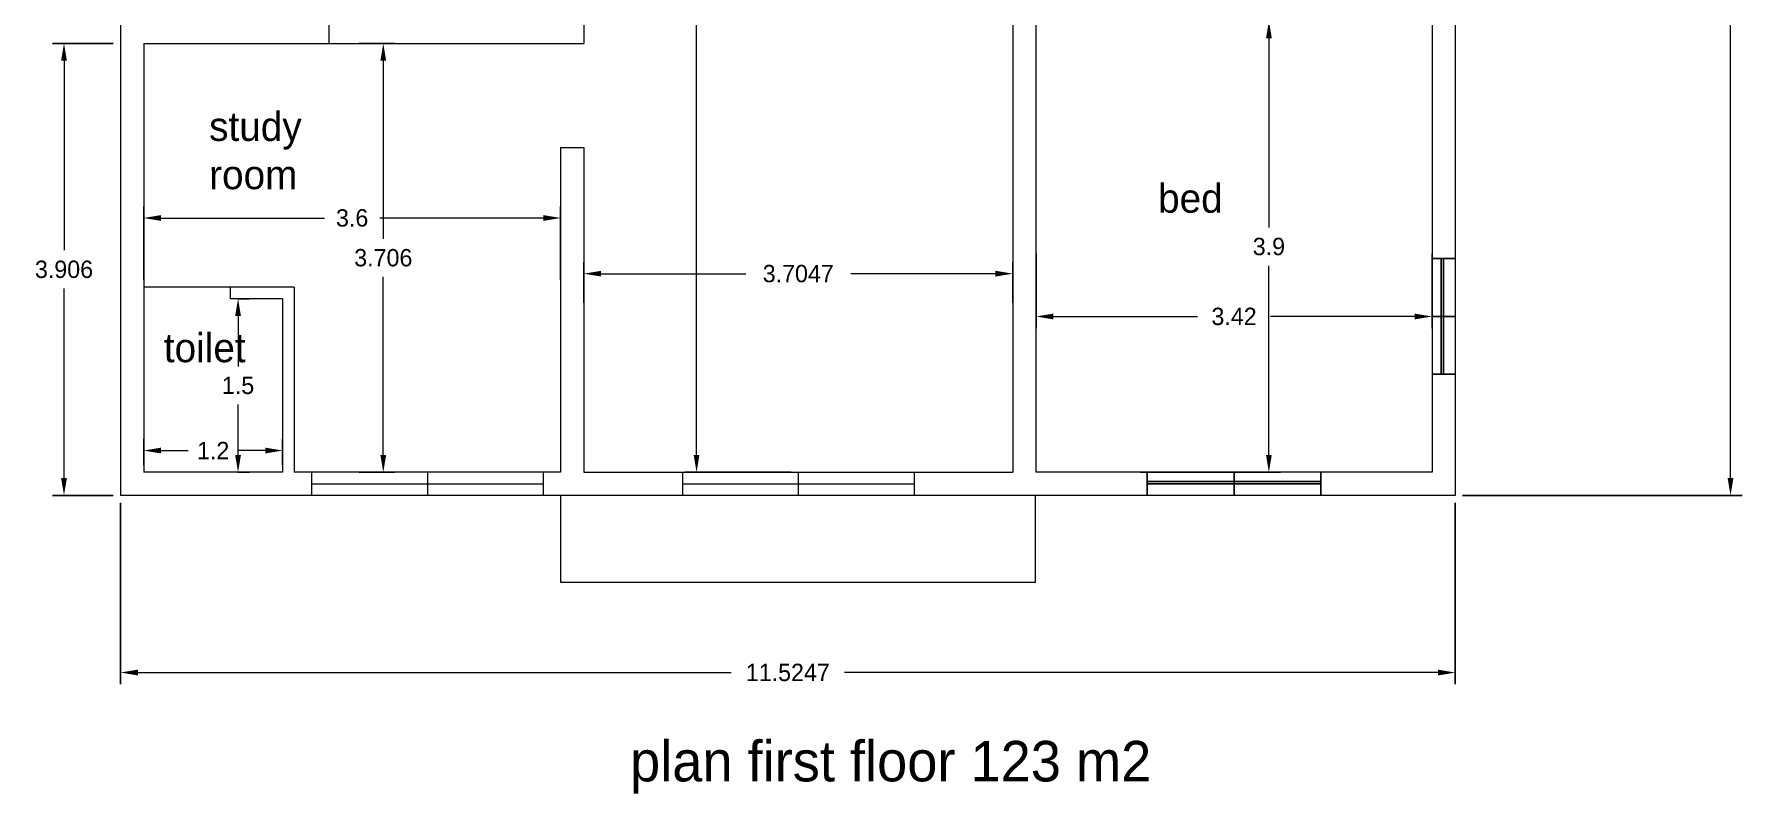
# Model space of a CAD drawing. Header units: inches. Extents: x -100 to 1476, y -184 to 112.
# Drawn here: x 329.45 to 344.29, y -16.38 to -9.82 of the extents above; entities that cross this region are included whole.
import ezdxf

# ---------------------------------------------------------------- set-up
doc = ezdxf.new("R2010")
doc.units = ezdxf.units.IN
doc.header["$MEASUREMENT"] = 0
doc.header["$PDMODE"] = 66
doc.dimstyles.get("Standard").update_dxf_attribs({"dimtxt": 0.15, "dimasz": 0.15, "dimexe": 0.1, "dimexo": 0.0625, "dimgap": 0.09, "dimtad": 0, "dimtih": 1, "dimtoh": 1, "dimdec": 4, "dimdsep": 46, "dimtxsty": 'Standard', "dimcen": 0.09, "dimadec": 0, "dimazin": 0, "dimtfac": 1, "dimtdec": 4, "dimtofl": 0, "dimtmove": 0, "dimatfit": 3, "dimfxl": 0, "dimtolj": 1, "dimtzin": 0, "dimlwd": 15, "dimarcsym": 0})

# ---------------------------------------------------------------- blocks, each defined once
blk = doc.blocks.new('*D301')
at = {"color": 0, "linetype": 'ByBlock', "lineweight": -2, "ltscale": 0.0008, "transparency": 16777216}
for p, q in [((330.192, -13.869), (330.192, -15.436)), ((341.717, -13.869), (341.717, -15.436))]:
    blk.add_line(p, q, dxfattribs=at)
at = {"color": 0, "linetype": 'ByBlock', "lineweight": 15, "ltscale": 0.0008, "transparency": 16777216}
for p, q in [((330.342, -15.336), (335.464, -15.336)), ((341.567, -15.336), (336.444, -15.336))]:
    blk.add_line(p, q, dxfattribs=at)
at = {"color": 0, "linetype": 'ByBlock', "lineweight": 18, "ltscale": 0.0008, "transparency": 16777216}
for points in [[(330.342, -15.311), (330.342, -15.361), (330.192, -15.336)], [(341.567, -15.361), (341.567, -15.311), (341.717, -15.336)]]:
    blk.add_solid(points, dxfattribs=at)
at = {"layer": 'Defpoints', "color": 0, "linetype": 'ByBlock', "lineweight": 18, "transparency": 16777216}
for p in [(330.192, -13.806), (341.717, -13.806), (330.192, -15.336)]:
    blk.add_point(p, dxfattribs=at)
at = {"color": 0, "linetype": 'ByBlock', "lineweight": 20, "ltscale": 0.0008, "transparency": 16777216, "insert": (335.954, -15.336), "char_height": 0.15, "attachment_point": 5}
blk.add_mtext('\\A1;11.5247', dxfattribs=at)
blk = doc.blocks.new('*D302')
at = {"color": 0, "linetype": 'ByBlock', "lineweight": -2, "ltscale": 0.0008, "transparency": 16777216}
for p, q in [((340.194, -9.706), (340.008, -9.706)), ((338.999, -13.606), (340.208, -13.606))]:
    blk.add_line(p, q, dxfattribs=at)
at = {"color": 0, "linetype": 'ByBlock', "lineweight": 15, "ltscale": 0.0008, "transparency": 16777216}
for p, q in [((340.108, -9.856), (340.108, -11.491)), ((340.108, -13.456), (340.108, -11.821))]:
    blk.add_line(p, q, dxfattribs=at)
at = {"color": 0, "linetype": 'ByBlock', "lineweight": 18, "ltscale": 0.0008, "transparency": 16777216}
for points in [[(340.133, -9.856), (340.083, -9.856), (340.108, -9.706)], [(340.083, -13.456), (340.133, -13.456), (340.108, -13.606)]]:
    blk.add_solid(points, dxfattribs=at)
at = {"layer": 'Defpoints', "color": 0, "linetype": 'ByBlock', "lineweight": 18, "transparency": 16777216}
for p in [(340.257, -9.706), (338.937, -13.606), (340.108, -13.606)]:
    blk.add_point(p, dxfattribs=at)
at = {"color": 0, "linetype": 'ByBlock', "lineweight": 20, "ltscale": 0.0008, "transparency": 16777216, "insert": (340.108, -11.656), "char_height": 0.15, "attachment_point": 5}
blk.add_mtext('\\A1;3.9', dxfattribs=at)
blk = doc.blocks.new('*D303')
at = {"color": 0, "linetype": 'ByBlock', "lineweight": -2, "ltscale": 0.0008, "transparency": 16777216}
for p, q in [((338.097, -11.719), (338.097, -12.36)), ((341.517, -11.719), (341.517, -12.36))]:
    blk.add_line(p, q, dxfattribs=at)
at = {"color": 0, "linetype": 'ByBlock', "lineweight": 15, "ltscale": 0.0008, "transparency": 16777216}
for p, q in [((338.247, -12.26), (339.492, -12.26)), ((341.367, -12.26), (340.122, -12.26))]:
    blk.add_line(p, q, dxfattribs=at)
at = {"color": 0, "linetype": 'ByBlock', "lineweight": 18, "ltscale": 0.0008, "transparency": 16777216}
for points in [[(338.247, -12.235), (338.247, -12.285), (338.097, -12.26)], [(341.367, -12.285), (341.367, -12.235), (341.517, -12.26)]]:
    blk.add_solid(points, dxfattribs=at)
at = {"layer": 'Defpoints', "color": 0, "linetype": 'ByBlock', "lineweight": 18, "transparency": 16777216}
for p in [(338.097, -11.656), (341.517, -11.656), (338.097, -12.26)]:
    blk.add_point(p, dxfattribs=at)
at = {"color": 0, "linetype": 'ByBlock', "lineweight": 20, "ltscale": 0.0008, "transparency": 16777216, "insert": (339.807, -12.26), "char_height": 0.15, "attachment_point": 5}
blk.add_mtext('\\A1;3.42', dxfattribs=at)
blk = doc.blocks.new('*D311')
at = {"color": 0, "linetype": 'ByBlock', "lineweight": -2, "ltscale": 0.0008, "transparency": 16777216}
for p, q in [((330.129, -9.9), (329.604, -9.9)), ((330.129, -13.806), (329.604, -13.806))]:
    blk.add_line(p, q, dxfattribs=at)
at = {"color": 0, "linetype": 'ByBlock', "lineweight": 15, "ltscale": 0.0008, "transparency": 16777216}
for p, q in [((329.704, -10.05), (329.704, -11.688)), ((329.704, -13.656), (329.704, -12.018))]:
    blk.add_line(p, q, dxfattribs=at)
at = {"color": 0, "linetype": 'ByBlock', "lineweight": 18, "ltscale": 0.0008, "transparency": 16777216}
for points in [[(329.729, -10.05), (329.679, -10.05), (329.704, -9.9)], [(329.679, -13.656), (329.729, -13.656), (329.704, -13.806)]]:
    blk.add_solid(points, dxfattribs=at)
at = {"layer": 'Defpoints', "color": 0, "linetype": 'ByBlock', "lineweight": 18, "transparency": 16777216}
for p in [(330.192, -9.9), (329.704, -13.806), (330.192, -13.806)]:
    blk.add_point(p, dxfattribs=at)
at = {"color": 0, "linetype": 'ByBlock', "ltscale": 0.0008, "transparency": 16777216, "insert": (329.704, -11.853), "char_height": 0.15, "attachment_point": 5}
blk.add_mtext('\\A1;3.906', dxfattribs=at)
blk = doc.blocks.new('*D317')
at = {"color": 0, "linetype": 'ByBlock', "lineweight": -2, "ltscale": 0.0008, "transparency": 16777216}
for p, q in [((341.779, -2.606), (344.194, -2.606)), ((341.779, -13.806), (344.194, -13.806))]:
    blk.add_line(p, q, dxfattribs=at)
at = {"color": 0, "linetype": 'ByBlock', "lineweight": 15, "ltscale": 0.0008, "transparency": 16777216}
for p, q in [((344.094, -2.756), (344.094, -8.041)), ((344.094, -13.656), (344.094, -8.371))]:
    blk.add_line(p, q, dxfattribs=at)
at = {"color": 0, "linetype": 'ByBlock', "lineweight": 18, "ltscale": 0.0008, "transparency": 16777216}
for points in [[(344.119, -2.756), (344.069, -2.756), (344.094, -2.606)], [(344.069, -13.656), (344.119, -13.656), (344.094, -13.806)]]:
    blk.add_solid(points, dxfattribs=at)
at = {"layer": 'Defpoints', "color": 0, "linetype": 'ByBlock', "lineweight": 18, "transparency": 16777216}
for p in [(341.717, -2.606), (341.717, -13.806), (344.094, -13.806)]:
    blk.add_point(p, dxfattribs=at)
at = {"color": 0, "linetype": 'ByBlock', "ltscale": 0.0008, "transparency": 16777216, "insert": (344.094, -8.206), "char_height": 0.15, "attachment_point": 5}
blk.add_mtext('\\A1;11.2', dxfattribs=at)
blk = doc.blocks.new('*D330')
at = {"color": 0, "linetype": 'ByBlock', "lineweight": -2, "ltscale": 0.0008, "transparency": 16777216}
for p, q in [((330.392, -13.544), (330.392, -13.318)), ((331.592, -13.544), (331.592, -13.318))]:
    blk.add_line(p, q, dxfattribs=at)
at = {"color": 0, "linetype": 'ByBlock', "lineweight": 15, "ltscale": 0.0008, "transparency": 16777216}
for p, q in [((330.542, -13.418), (330.777, -13.418)), ((331.442, -13.418), (331.207, -13.418))]:
    blk.add_line(p, q, dxfattribs=at)
at = {"color": 0, "linetype": 'ByBlock', "lineweight": 18, "ltscale": 0.0008, "transparency": 16777216}
for points in [[(330.542, -13.393), (330.542, -13.443), (330.392, -13.418)], [(331.442, -13.443), (331.442, -13.393), (331.592, -13.418)]]:
    blk.add_solid(points, dxfattribs=at)
at = {"layer": 'Defpoints', "color": 0, "linetype": 'ByBlock', "lineweight": 18, "transparency": 16777216}
for p in [(331.592, -13.418), (330.392, -13.606), (331.592, -13.606)]:
    blk.add_point(p, dxfattribs=at)
at = {"color": 0, "linetype": 'ByBlock', "lineweight": 18, "ltscale": 0.0008, "transparency": 16777216, "insert": (330.992, -13.418), "char_height": 0.15, "attachment_point": 5}
blk.add_mtext('\\A1;1.2', dxfattribs=at)
blk = doc.blocks.new('*D331')
at = {"color": 0, "linetype": 'ByBlock', "lineweight": -2, "ltscale": 0.0008, "transparency": 16777216}
for p, q in [((331.204, -12.106), (331.307, -12.106)), ((331.204, -13.606), (331.307, -13.606))]:
    blk.add_line(p, q, dxfattribs=at)
at = {"color": 0, "linetype": 'ByBlock', "lineweight": 15, "ltscale": 0.0008, "transparency": 16777216}
for p, q in [((331.207, -12.256), (331.207, -12.691)), ((331.207, -13.456), (331.207, -13.021))]:
    blk.add_line(p, q, dxfattribs=at)
at = {"color": 0, "linetype": 'ByBlock', "lineweight": 18, "ltscale": 0.0008, "transparency": 16777216}
for points in [[(331.232, -12.256), (331.182, -12.256), (331.207, -12.106)], [(331.182, -13.456), (331.232, -13.456), (331.207, -13.606)]]:
    blk.add_solid(points, dxfattribs=at)
at = {"layer": 'Defpoints', "color": 0, "linetype": 'ByBlock', "lineweight": 18, "transparency": 16777216}
for p in [(331.142, -12.106), (331.142, -13.606), (331.207, -13.606)]:
    blk.add_point(p, dxfattribs=at)
at = {"color": 0, "linetype": 'ByBlock', "lineweight": 18, "ltscale": 0.0008, "transparency": 16777216, "insert": (331.207, -12.856), "char_height": 0.15, "attachment_point": 5}
blk.add_mtext('\\A1;1.5', dxfattribs=at)
blk = doc.blocks.new('*D332')
at = {"color": 0, "linetype": 'ByBlock', "lineweight": -2, "ltscale": 0.0008, "transparency": 16777216}
for p, q in [((335.982, -4.006), (335.066, -4.006)), ((335.982, -13.606), (335.066, -13.606))]:
    blk.add_line(p, q, dxfattribs=at)
at = {"color": 0, "linetype": 'ByBlock', "lineweight": 15, "ltscale": 0.0008, "transparency": 16777216}
for p, q in [((335.166, -4.156), (335.166, -8.641)), ((335.166, -13.456), (335.166, -8.971))]:
    blk.add_line(p, q, dxfattribs=at)
at = {"color": 0, "linetype": 'ByBlock', "lineweight": 18, "ltscale": 0.0008, "transparency": 16777216}
for points in [[(335.191, -4.156), (335.141, -4.156), (335.166, -4.006)], [(335.141, -13.456), (335.191, -13.456), (335.166, -13.606)]]:
    blk.add_solid(points, dxfattribs=at)
at = {"layer": 'Defpoints', "color": 0, "linetype": 'ByBlock', "lineweight": 18, "transparency": 16777216}
for p in [(335.166, -4.006), (336.044, -4.006), (336.044, -13.606)]:
    blk.add_point(p, dxfattribs=at)
at = {"color": 0, "linetype": 'ByBlock', "lineweight": 18, "ltscale": 0.0008, "transparency": 16777216, "insert": (335.166, -8.806), "char_height": 0.15, "attachment_point": 5}
blk.add_mtext('\\A1;9.6', dxfattribs=at)
blk = doc.blocks.new('*D341')
at = {"color": 0, "linetype": 'ByBlock', "lineweight": -2, "ltscale": 0.0008, "transparency": 16777216}
for p, q in [((332.254, -9.9), (332.561, -9.9)), ((332.254, -13.606), (332.561, -13.606))]:
    blk.add_line(p, q, dxfattribs=at)
at = {"color": 0, "linetype": 'ByBlock', "lineweight": 15, "ltscale": 0.0008, "transparency": 16777216}
for p, q in [((332.461, -10.05), (332.461, -11.588)), ((332.461, -13.456), (332.461, -11.918))]:
    blk.add_line(p, q, dxfattribs=at)
at = {"color": 0, "linetype": 'ByBlock', "lineweight": 18, "ltscale": 0.0008, "transparency": 16777216}
for points in [[(332.486, -10.05), (332.436, -10.05), (332.461, -9.9)], [(332.436, -13.456), (332.486, -13.456), (332.461, -13.606)]]:
    blk.add_solid(points, dxfattribs=at)
at = {"layer": 'Defpoints', "color": 0, "linetype": 'ByBlock', "lineweight": 18, "transparency": 16777216}
for p in [(332.192, -9.9), (332.192, -13.606), (332.461, -13.606)]:
    blk.add_point(p, dxfattribs=at)
at = {"color": 0, "linetype": 'ByBlock', "lineweight": 18, "ltscale": 0.0008, "transparency": 16777216, "insert": (332.461, -11.753), "char_height": 0.15, "attachment_point": 5}
blk.add_mtext('\\A1;3.706', dxfattribs=at)
blk = doc.blocks.new('*D343')
at = {"color": 0, "linetype": 'ByBlock', "lineweight": -2, "ltscale": 0.0008, "transparency": 16777216}
for p, q in [((330.392, -11.944), (330.392, -11.309)), ((333.992, -11.944), (333.992, -11.309))]:
    blk.add_line(p, q, dxfattribs=at)
at = {"color": 0, "linetype": 'ByBlock', "lineweight": 15, "ltscale": 0.0008, "transparency": 16777216}
for p, q in [((330.542, -11.409), (331.952, -11.409)), ((333.842, -11.409), (332.432, -11.409))]:
    blk.add_line(p, q, dxfattribs=at)
at = {"color": 0, "linetype": 'ByBlock', "lineweight": 18, "ltscale": 0.0008, "transparency": 16777216}
for points in [[(330.542, -11.384), (330.542, -11.434), (330.392, -11.409)], [(333.842, -11.434), (333.842, -11.384), (333.992, -11.409)]]:
    blk.add_solid(points, dxfattribs=at)
at = {"layer": 'Defpoints', "color": 0, "linetype": 'ByBlock', "lineweight": 18, "transparency": 16777216}
for p in [(333.992, -11.409), (330.392, -12.006), (333.992, -12.006)]:
    blk.add_point(p, dxfattribs=at)
at = {"color": 0, "linetype": 'ByBlock', "lineweight": 18, "ltscale": 0.0008, "transparency": 16777216, "insert": (332.192, -11.409), "char_height": 0.15, "attachment_point": 5}
blk.add_mtext('\\A1;3.6', dxfattribs=at)
blk = doc.blocks.new('*D347')
at = {"color": 0, "linetype": 'ByBlock', "lineweight": -2, "ltscale": 0.0008, "transparency": 16777216}
for p, q in [((334.192, -12.141), (334.192, -11.79)), ((337.897, -12.141), (337.897, -11.79))]:
    blk.add_line(p, q, dxfattribs=at)
at = {"color": 0, "linetype": 'ByBlock', "lineweight": 15, "ltscale": 0.0008, "transparency": 16777216}
for p, q in [((334.342, -11.89), (335.592, -11.89)), ((337.747, -11.89), (336.497, -11.89))]:
    blk.add_line(p, q, dxfattribs=at)
at = {"color": 0, "linetype": 'ByBlock', "lineweight": 18, "ltscale": 0.0008, "transparency": 16777216}
for points in [[(334.342, -11.865), (334.342, -11.915), (334.192, -11.89)], [(337.747, -11.915), (337.747, -11.865), (337.897, -11.89)]]:
    blk.add_solid(points, dxfattribs=at)
at = {"layer": 'Defpoints', "color": 0, "linetype": 'ByBlock', "lineweight": 18, "transparency": 16777216}
for p in [(337.897, -11.89), (334.192, -12.203), (337.897, -12.203)]:
    blk.add_point(p, dxfattribs=at)
at = {"color": 0, "linetype": 'ByBlock', "lineweight": 18, "ltscale": 0.0008, "transparency": 16777216, "insert": (336.044, -11.89), "char_height": 0.15, "attachment_point": 5}
blk.add_mtext('\\A1;3.7047', dxfattribs=at)

msp = doc.modelspace()

# ---------------------------------------------------------------- linework, layer by layer
at = {"color": 0, "linetype": 'ByBlock', "lineweight": 20, "ltscale": 0.0008}
for p, q in [((341.71666, -6.30626), (341.71666, -13.80626)), ((337.89666, -9.50626), (337.89666, -13.60626)), ((338.09666, -9.50626), (338.09666, -13.60626)), ((330.19198, -9.70028), (330.19198, -13.80626)), ((331.99198, -9.70028), (331.99198, -9.90028)), ((334.19198, -9.70028), (334.19198, -9.90028)), ((341.51666, -9.70626), (341.51666, -13.60626)), ((330.39198, -9.90028), (333.99198, -9.90028)), ((330.39198, -9.90028), (330.39198, -13.60626)), ((333.99198, -10.80028), (333.99198, -13.60626)), ((334.19198, -10.80028), (334.19198, -13.60626)), ((331.69198, -12.00626), (330.39198, -12.00626)), ((331.69198, -12.00626), (331.69198, -13.60626)), ((331.59198, -12.10626), (331.14198, -12.10626)), ((331.59198, -12.10626), (331.59198, -13.60626)), ((331.59198, -13.60626), (330.39198, -13.60626)), ((333.99198, -13.60626), (331.69198, -13.60626)), ((341.51666, -13.60626), (338.09666, -13.60626)), ((330.39198, -13.80626), (330.19198, -13.80626)), ((332.89198, -13.80626), (330.39198, -13.80626)), ((341.71666, -13.80626), (332.89198, -13.80626)), ((335.30432, -13.80626), (334.30432, -13.80626))]:
    msp.add_line(p, q, dxfattribs=at)
at = {"color": 3, "linetype": 'ByBlock', "lineweight": 18, "ltscale": 0.0008}
for p, q in [((333.99198, -9.90028), (334.19198, -9.90028)), ((333.99198, -10.80028), (334.19198, -10.80028)), ((331.14198, -12.10626), (331.14198, -12.00626)), ((331.84198, -13.60626), (331.84198, -13.80626)), ((332.84198, -13.60626), (332.84198, -13.80626)), ((333.84198, -13.60626), (333.84198, -13.80626)), ((334.19198, -13.60626), (337.89666, -13.60626)), ((335.04432, -13.60626), (335.04432, -13.80626)), ((336.04432, -13.60626), (336.04432, -13.80626)), ((337.04432, -13.60626), (337.04432, -13.80626)), ((331.84198, -13.70626), (333.84198, -13.70626)), ((335.04432, -13.70626), (337.04432, -13.70626))]:
    msp.add_line(p, q, dxfattribs=at)
at = {"color": 0, "linetype": 'ByBlock', "ltscale": 0.0008}
for p, q in [((341.51666, -11.75952), (341.71666, -11.75952)), ((341.59666, -11.75952), (341.59666, -12.75952)), ((341.61666, -11.75952), (341.61666, -12.75952)), ((341.51666, -12.25952), (341.71666, -12.25952)), ((341.51666, -12.75952), (341.71666, -12.75952)), ((339.05666, -13.60626), (339.05666, -13.80626)), ((339.80666, -13.60626), (339.80666, -13.80626)), ((340.55666, -13.60626), (340.55666, -13.80626)), ((339.05666, -13.68626), (340.55666, -13.68626)), ((339.05666, -13.70626), (340.55666, -13.70626))]:
    msp.add_line(p, q, dxfattribs=at)
at = {"color": 0, "linetype": 'ByBlock', "lineweight": 18, "ltscale": 0.0008}
for p, q in [((333.99198, -13.80626), (333.99198, -14.55626)), ((338.09215, -14.55626), (338.09215, -13.80626)), ((333.99198, -14.55626), (338.09215, -14.55626))]:
    msp.add_line(p, q, dxfattribs=at)

# ---------------------------------------------------------------- texts
at = {"color": 3, "linetype": 'ByBlock', "lineweight": 20, "ltscale": 0.0008, "char_height": 0.25, "width": 1.4467724, "attachment_point": 1}
for s, insert in [('{\\fVani|b0|i0|c0|p34;study room}', (330.95733, -10.49323)), ('{\\fVani|b0|i0|c0|p34;bed}', (339.15105, -11.11323)), ('{\\fVani|b0|i0|c0|p34;toilet}', (330.56641, -12.40503))]:
    msp.add_mtext(s, dxfattribs=dict(at, insert=insert))
at = {"color": 0, "linetype": 'ByBlock', "ltscale": 0.0008, "insert": (334.59186, -15.92662), "char_height": 0.35, "width": 5.6030207, "attachment_point": 1}
msp.add_mtext('{\\fVani|b0|i0|c0|p34;plan first floor 123 m2}', dxfattribs=at)

# ---------------------------------------------------------------- dimensions: what is measured, and where the dimension line sits
at = {"color": 3, "linetype": 'ByBlock', "ltscale": 0.0008}
dim = msp.add_linear_dim(base=(344.09447, -13.80626), p1=(341.71666, -2.60626), p2=(341.71666, -13.80626), angle=90, dimstyle='Standard', dxfattribs=at)
dim.commit()
dim.dimension.update_dxf_attribs({"geometry": '*D317', "text_midpoint": (344.09447, -8.20626)})
at = {"color": 3, "linetype": 'ByBlock', "lineweight": 18, "ltscale": 0.0008}
for base, p1, p2, picture, middle in [((335.16565, -4.00626), (336.04432, -13.60626), (336.04432, -4.00626), '*D332', (335.16565, -8.80626)), ((331.20698, -13.60626), (331.14198, -12.10626), (331.14198, -13.60626), '*D331', (331.20698, -12.85626))]:
    dim = msp.add_linear_dim(base=base, p1=p1, p2=p2, angle=90, dimstyle='Standard', dxfattribs=at)
    dim.commit()
    dim.dimension.update_dxf_attribs({"geometry": picture, "text_midpoint": middle})
at = {"color": 0, "linetype": 'ByBlock', "lineweight": 20, "ltscale": 0.0008}
dim = msp.add_linear_dim(base=(340.10783, -13.60626), p1=(340.25666, -9.70626), p2=(338.93666, -13.60626), angle=270, dimstyle='Standard', dxfattribs=at)
dim.commit()
dim.dimension.update_dxf_attribs({"geometry": '*D302', "text_midpoint": (340.10783, -11.65626)})
at = {"color": 1, "linetype": 'ByBlock', "ltscale": 0.0008}
dim = msp.add_linear_dim(base=(329.70383, -13.80626), p1=(330.19198, -9.90028), p2=(330.19198, -13.80626), angle=90, dimstyle='Standard', dxfattribs=at)
dim.commit()
dim.dimension.update_dxf_attribs({"geometry": '*D311', "text_midpoint": (329.70383, -11.85327)})
at = {"color": 0, "linetype": 'ByBlock', "lineweight": 18, "ltscale": 0.0008}
dim = msp.add_linear_dim(base=(332.46052, -13.60626), p1=(332.19198, -9.90028), p2=(332.19198, -13.60626), angle=90, dimstyle='Standard', dxfattribs=at)
dim.commit()
dim.dimension.update_dxf_attribs({"geometry": '*D341', "text_midpoint": (332.46052, -11.75327)})
for base, p1, p2, picture, middle in [((333.99198, -11.40922), (330.39198, -12.00626), (333.99198, -12.00626), '*D343', (332.19198, -11.40922)), ((337.89666, -11.88959), (334.19198, -12.20327), (337.89666, -12.20327), '*D347', (336.04432, -11.88959))]:
    dim = msp.add_linear_dim(base=base, p1=p1, p2=p2, dimstyle='Standard', dxfattribs=at)
    dim.commit()
    dim.dimension.update_dxf_attribs({"geometry": picture, "text_midpoint": middle})
at = {"color": 0, "linetype": 'ByBlock', "lineweight": 20, "ltscale": 0.0008}
for base, p1, p2, picture, middle in [((338.09666, -12.25952), (341.51666, -11.65626), (338.09666, -11.65626), '*D303', (339.80666, -12.25952)), ((330.19198, -15.3362), (341.71666, -13.80626), (330.19198, -13.80626), '*D301', (335.95432, -15.3362))]:
    dim = msp.add_linear_dim(base=base, p1=p1, p2=p2, dimstyle='Standard', dxfattribs=at)
    dim.commit()
    dim.dimension.update_dxf_attribs({"geometry": picture, "text_midpoint": middle})
at = {"color": 3, "linetype": 'ByBlock', "lineweight": 18, "ltscale": 0.0008}
dim = msp.add_linear_dim(base=(331.59198, -13.41838), p1=(330.39198, -13.60626), p2=(331.59198, -13.60626), dimstyle='Standard', dxfattribs=at)
dim.commit()
dim.dimension.update_dxf_attribs({"geometry": '*D330', "text_midpoint": (330.99198, -13.41838)})

doc.saveas('drawing.dxf')
